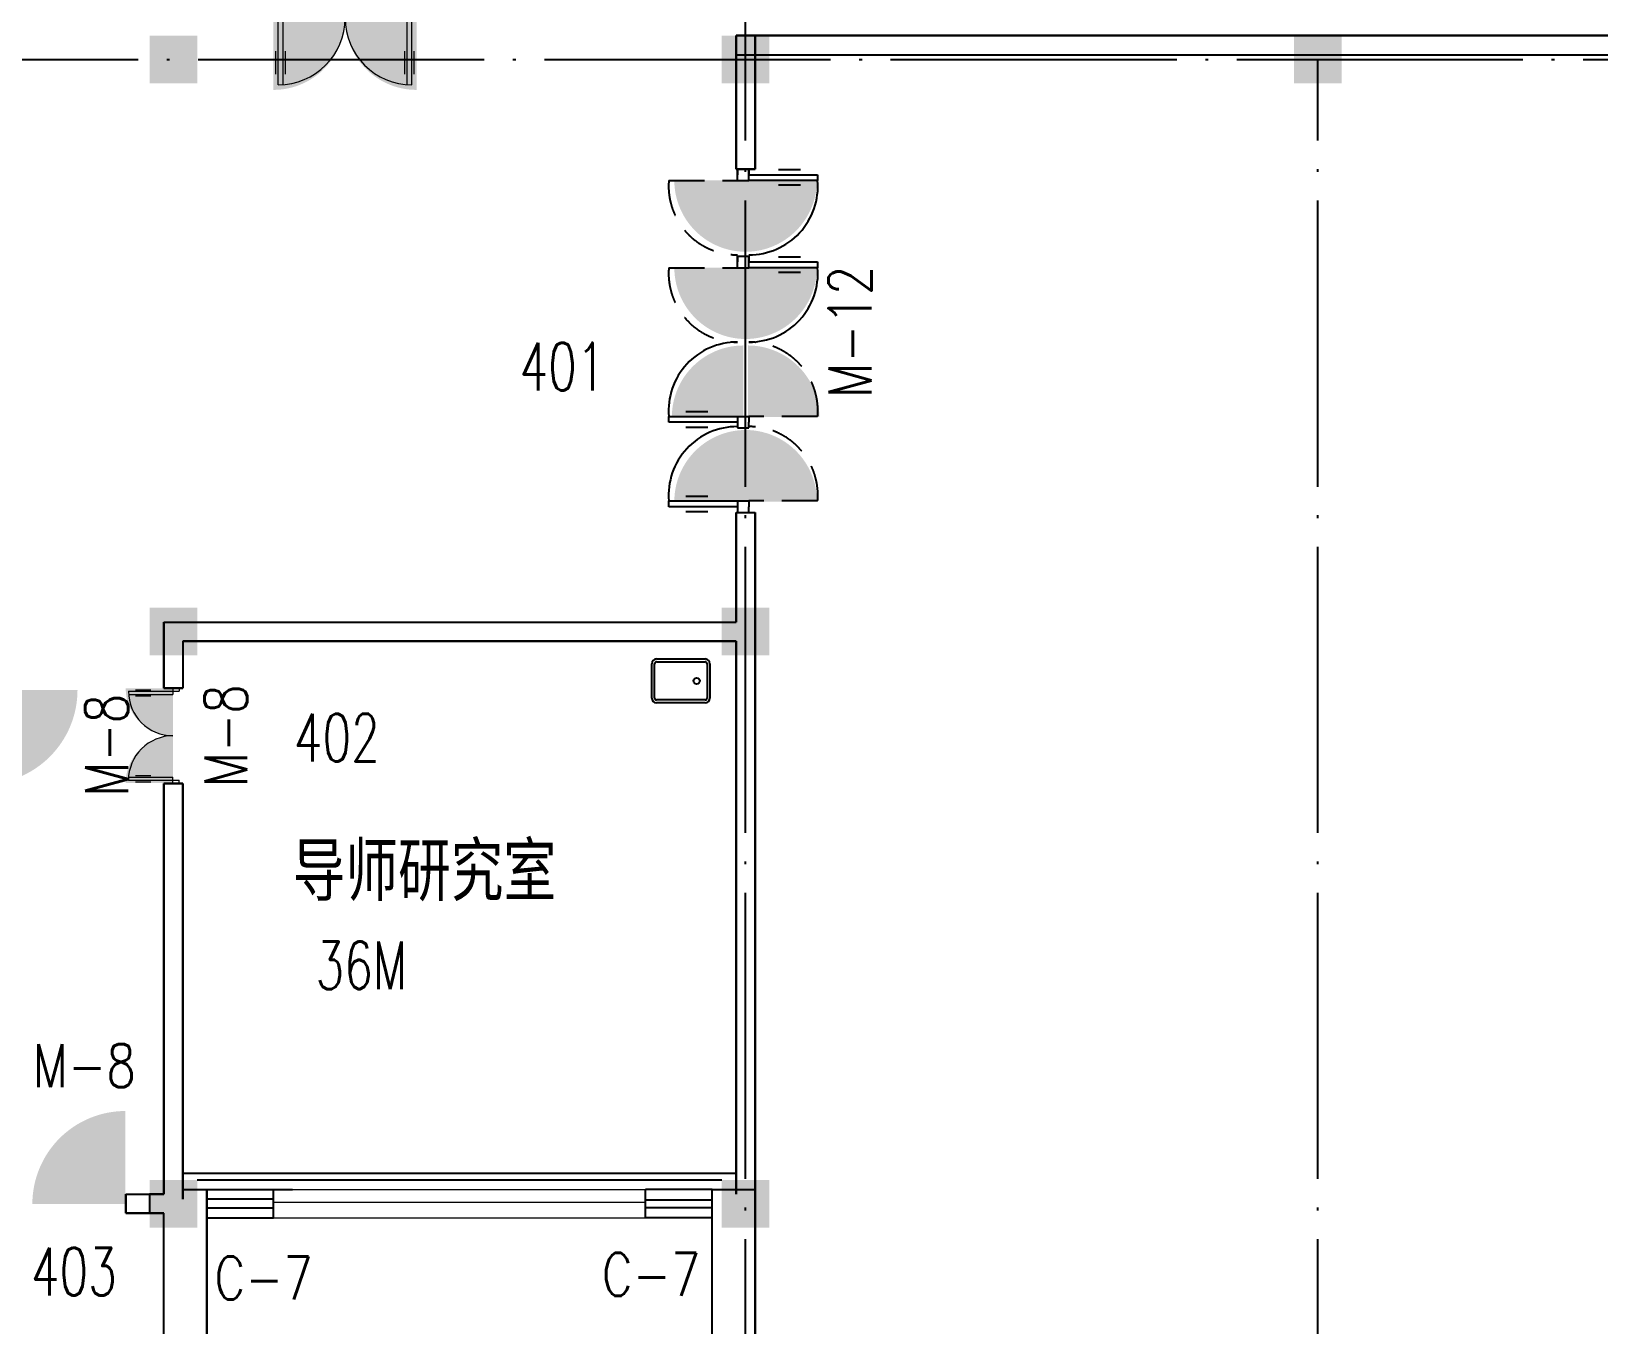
# Model space of a CAD drawing. Extents: x -220435 to 246757, y -381552 to -223577.
# Drawn here: x 162275 to 178707, y -344641 to -331078 of the extents above; entities that cross this region are included whole.
import ezdxf
from ezdxf.enums import TextEntityAlignment as Align

# ---------------------------------------------------------------- set-up
doc = ezdxf.new("R2010")
doc.units = 0
doc.header["$LTSCALE"] = 1500
doc.header["$MEASUREMENT"] = 0
doc.linetypes.add('DASHED2', pattern=[0.375, 0.25, -0.125])
doc.linetypes.add('DOTE', pattern=[2.42, 2, -0.2, 0.02, -0.2])
doc.layers.get('0').update_dxf_attribs({"linetype": 'CONTINUOUS'})
for name, color, linetype in [('COLUMN', 7, 'CONTINUOUS'), ('DOTE', 7, 'DOTE'), ('JELIBTLTC', 7, 'CONTINUOUS'), ('LVTRY', 7, 'CONTINUOUS'), ('PUB_WALL', 7, 'CONTINUOUS'), ('WALL', 7, 'CONTINUOUS'), ('WINDOW_TEXT', 7, 'CONTINUOUS'), ('模压门', 90, 'CONTINUOUS'), ('防盗门', 180, 'CONTINUOUS')]:
    doc.layers.add(name, color=color, linetype=linetype)
doc.layers.add('WINDOW', color=7, linetype='CONTINUOUS', lineweight=0)
doc.layers.add('我的', color=7, linetype='CONTINUOUS', lineweight=0)
doc.styles.add('_SIMPLEX', font='SIMPLEX.shx', dxfattribs={"width": 0.8})
doc.styles.add('DIM_FONT', font='TXT.shx', dxfattribs={"width": 0.7})
doc.styles.add('JELIBTLZX1', font='arial.ttf', dxfattribs={"width": 0.65})
doc.styles.add('SIMPLEX', font='SIMPLEX.SHX')

# ---------------------------------------------------------------- blocks, each defined once
blk = doc.blocks.new('M_A20TUI')
for p, q in [((-0.467, 0.471), (-0.467, -0.062)), ((-0.433, 0.47), (-0.433, 0.004)), ((0.433, 0.47), (0.433, 0.004)), ((0.467, 0.471), (0.467, -0.062)), ((-0.483, 0.396), (-0.483, 0.235)), ((-0.417, 0.396), (-0.417, 0.235)), ((0.417, 0.396), (0.417, 0.235)), ((0.483, 0.396), (0.483, 0.235)), ((-0.5, 0.004), (-0.433, 0.004)), ((-0.5, 0.004), (-0.5, -0.062)), ((0.5, 0.004), (0.433, 0.004)), ((0.5, 0.004), (0.5, -0.062)), ((-0.5, -0.062), (-0.467, -0.062)), ((0.5, -0.062), (0.467, -0.062))]:
    blk.add_line(p, q)
for centre, start, end in [((-0.467, 0.004), 0, 90), ((0.467, 0.004), 90, 180)]:
    blk.add_arc(centre, 0.467, start, end)
blk = doc.blocks.new('_FZH')
blk.add_solid([(-0.5, -0.5), (0.5, -0.5), (-0.5, 0.5), (0.5, 0.5)])
blk = doc.blocks.new('_LV11')
for p, q in [((-255, 0), (255, 0)), ((-305, -410), (-305, -50)), ((-275, -410), (-275, -50)), ((-255, -30), (255, -30)), ((275, -50), (275, -410)), ((305, -50), (305, -410)), ((255, -430), (-255, -430)), ((255, -460), (-255, -460))]:
    blk.add_line(p, q)
blk.add_circle((165, -230), 32.5)
for centre, radius, start, end in [((-255, -50), 50, 90, 180), ((255, -50), 50, 0, 90), ((-255, -50), 20, 90, 180), ((255, -50), 20, 0, 90), ((-255, -410), 50, 180, 270), ((-255, -410), 20, 180, 270), ((255, -410), 50, 270, 0), ((255, -410), 20, 270, 0)]:
    blk.add_arc(centre, radius, start, end)

msp = doc.modelspace()

# ---------------------------------------------------------------- hatches: boundary and pattern name
at = {"layer": '模压门'}
for points in [[(169015.7, -332640.2, 0.4142136), (169765.7, -333390.2), (169765.7, -332640.2)], [(170511.5, -332640.2, -0.4142136), (169761.5, -333390.2), (169761.5, -332640.2)], [(169015.7, -333555, 0.4142136), (169765.7, -334305), (169765.7, -333555)], [(170511.5, -333555, -0.4142136), (169761.5, -334305), (169761.5, -333555)], [(168990.3, -335122.6, -0.4142136), (169740.3, -334372.6), (169740.3, -335122.6)], [(170536.8, -335122.6, 0.4142136), (169786.8, -334372.6), (169786.8, -335122.6)], [(169015.7, -336008.9, -0.4142136), (169765.7, -335258.9), (169765.7, -336008.9)], [(170511.5, -336008.9, 0.4142136), (169761.5, -335258.9), (169761.5, -336008.9)]]:
    msp.add_hatch(color=256, dxfattribs=at).paths.add_polyline_path(points)
at = {"layer": '防盗门'}
for points in [[(164813.1, -331692.4, 0.4142136), (165563.1, -330942.4), (164813.1, -330942.4)], [(166313.1, -331692.4, -0.4142136), (165563.1, -330942.4), (166313.1, -330942.4)], [(161768.7, -338974.9, 0.4142136), (162758.7, -337984.9), (161768.7, -337984.9)], [(163758.7, -338464.2, -0.4142136), (163263.7, -337969.2), (163758.7, -337969.2)], [(163758.7, -338466.8, 0.4142136), (163263.7, -338961.8), (163758.7, -338961.8)], [(163260.3, -342400.8, 0.4142136), (162285.3, -343375.8), (163260.3, -343375.8)]]:
    msp.add_hatch(color=256, dxfattribs=at).paths.add_polyline_path(points)

# ---------------------------------------------------------------- linework, layer by layer
for p, q in [((169678.2, -332522.3), (169678.2, -332582.3)), ((169678.2, -332642.3), (169678.2, -332522.3)), ((169678.2, -332522.3), (169798.2, -332522.3)), ((169678.2, -332522.3), (169678.2, -332522.3)), ((169678.2, -332642.3), (169678.2, -332582.3)), ((169798.2, -332642.3), (169798.2, -332522.3)), ((169798.2, -332522.3), (169798.2, -332522.3)), ((169798.2, -332522.3), (169798.2, -332582.3)), ((169798.2, -332582.3), (170518.2, -332582.3)), ((169798.2, -332642.3), (169798.2, -332582.3)), ((170339, -332531.6), (170108.2, -332531.6)), ((170518.2, -332582.3), (170518.2, -332642.3)), ((169678.2, -332642.3), (169798.2, -332642.3)), ((170518.2, -332642.3), (169798.2, -332642.3)), ((170339, -332693.1), (170108.2, -332693.1)), ((169678.2, -333437.2), (169678.2, -333437.2)), ((169678.2, -333437.2), (169798.2, -333437.2)), ((169678.2, -333557.2), (169678.2, -333437.2)), ((169678.2, -333437.2), (169678.2, -333497.2)), ((169678.2, -333557.2), (169678.2, -333497.2)), ((169678.2, -333557.2), (169798.2, -333557.2)), ((169798.2, -333437.2), (169798.2, -333497.2)), ((169798.2, -333437.2), (169798.2, -333437.2)), ((169798.2, -333557.2), (169798.2, -333437.2)), ((169798.2, -333557.2), (169798.2, -333497.2)), ((169798.2, -333497.2), (170518.2, -333497.2)), ((170518.2, -333557.2), (169798.2, -333557.2)), ((170339, -333446.4), (170108.2, -333446.4)), ((170518.2, -333497.2), (170518.2, -333557.2)), ((170339, -333607.9), (170108.2, -333607.9)), ((168958.2, -335177.2), (168958.2, -335117.2)), ((168958.2, -335117.2), (169678.2, -335117.2)), ((169678.2, -335177.2), (168958.2, -335177.2)), ((169137.4, -335066.4), (169368.2, -335066.4)), ((169678.2, -335117.2), (169678.2, -335237.2)), ((169678.2, -335117.2), (169678.2, -335177.2)), ((169678.2, -335117.2), (169798.2, -335117.2)), ((169798.2, -335117.2), (169798.2, -335177.2)), ((169798.2, -335237.2), (169798.2, -335177.2)), ((169137.4, -335227.9), (169368.2, -335227.9)), ((169678.2, -335237.2), (169678.2, -335237.2)), ((169678.2, -335237.2), (169798.2, -335237.2)), ((169798.2, -335237.2), (169798.2, -335237.2)), ((168958.2, -336003.4), (169678.2, -336003.4)), ((168958.2, -336063.4), (168958.2, -336003.4)), ((169137.4, -335952.6), (169368.2, -335952.6)), ((169678.2, -336003.4), (169798.2, -336003.4)), ((169678.2, -336003.4), (169678.2, -336063.4)), ((169678.2, -336003.4), (169678.2, -336123.4)), ((169798.2, -336003.4), (169798.2, -336063.4)), ((169678.2, -336063.4), (168958.2, -336063.4)), ((169137.4, -336114.2), (169368.2, -336114.2)), ((169678.2, -336123.4), (169798.2, -336123.4)), ((169678.2, -336123.4), (169678.2, -336123.4)), ((169798.2, -336123.4), (169798.2, -336063.4)), ((169798.2, -336123.4), (169798.2, -336123.4)), ((164113.6, -343223.4), (165013.6, -343223.4)), ((169413.6, -343223.4), (168713.6, -343223.4)), ((169413.6, -343223.4), (169763.6, -343223.4)), ((164813.6, -343326.3), (164113.6, -343326.3)), ((164113.6, -343415.4), (164813.6, -343415.4)), ((169413.6, -343336.9), (168713.6, -343336.9)), ((169413.6, -343415.5), (168713.6, -343415.5)), ((164813.6, -343523.4), (164113.6, -343523.4)), ((169413.6, -343522.4), (168713.6, -343522.4))]:
    msp.add_line(p, q)
at = {"linetype": 'DASHED2'}
for p, q in [((168958.2, -332642.3), (169678.2, -332642.3)), ((168958.2, -333557.2), (169678.2, -333557.2)), ((170518.2, -335117.2), (169798.2, -335117.2)), ((170518.2, -336003.4), (169798.2, -336003.4))]:
    msp.add_line(p, q, dxfattribs=at)
at = {"linetype": 'ByBlock'}
for p, q in [((163863.6, -343053.4), (169663.6, -343053.4)), ((164013.6, -343123.4), (169513.6, -343123.4))]:
    msp.add_line(p, q, dxfattribs=at)
at = {"linetype": 'DASHED2'}
for centre, start, end in [((169675.7, -332702.3), 175.21946, 270.19932), ((169675.7, -333617.2), 175.21946, 270.19932), ((169800.7, -335057.2), 355.21946, 90.19932), ((169800.7, -335943.4), 355.21946, 90.19932)]:
    msp.add_arc(centre, 720, start, end, dxfattribs=at)
for centre, start, end in [((169800.7, -332702.3), 269.80068, 4.78054), ((169800.7, -333617.2), 269.80068, 4.78054), ((169675.7, -335057.2), 89.80068, 184.78054), ((169675.7, -335943.4), 89.80068, 184.78054)]:
    msp.add_arc(centre, 720, start, end)
at = {"layer": 'DOTE'}
for p, q in [((169763.6, -350373.4), (169763.6, -272658.4)), ((156763.6, -331373.4), (200763.6, -331373.4)), ((175763.6, -350373.4), (175763.6, -331373.4))]:
    msp.add_line(p, q, dxfattribs=at)
at = {"layer": 'PUB_WALL'}
for p, q in [((199963.6, -331123.4), (169663.6, -331123.4)), ((169663.6, -331123.4), (169663.6, -332523.4)), ((169663.6, -332523.4), (169663.6, -331123.4)), ((169663.6, -331123.4), (199963.6, -331123.4)), ((169863.6, -332523.4), (169863.6, -331123.4)), ((169863.6, -331123.4), (169863.6, -332523.4)), ((169663.6, -331323.4), (196063.6, -331323.4)), ((169663.6, -331323.4), (196063.6, -331323.4)), ((169663.6, -332523.4), (169863.6, -332523.4)), ((169863.6, -332523.4), (169663.6, -332523.4)), ((169663.6, -337273.4), (169663.6, -336123.4)), ((169663.6, -336123.4), (169863.6, -336123.4)), ((169663.6, -337273.4), (169663.6, -336123.4)), ((169663.6, -336123.4), (169863.6, -336123.4)), ((169863.6, -336123.4), (169863.6, -349323.4)), ((169863.6, -336123.4), (169863.6, -349323.4)), ((163663.6, -337965.5), (163663.6, -337273.4)), ((163663.6, -337273.4), (169663.6, -337273.4)), ((163663.6, -337965.5), (163663.6, -337273.4)), ((163663.6, -337273.4), (169663.6, -337273.4)), ((169663.6, -337473.4), (163863.6, -337473.4)), ((163863.6, -337473.4), (163863.6, -337965.5)), ((169663.6, -337473.4), (163863.6, -337473.4)), ((163863.6, -337473.4), (163863.6, -337965.5)), ((169663.6, -343273.4), (169663.6, -337473.4)), ((169663.6, -343273.4), (169663.6, -337473.4)), ((163863.6, -337965.5), (163663.6, -337965.5)), ((163863.6, -337965.5), (163663.6, -337965.5)), ((163863.6, -338965.5), (163663.6, -338965.5)), ((163663.6, -338965.5), (163663.6, -343273.4)), ((163663.6, -343273.4), (163663.6, -338965.5)), ((163663.6, -338965.5), (163863.6, -338965.5)), ((163863.6, -343323.4), (163863.6, -338965.5)), ((163863.6, -338965.5), (163863.6, -343323.4)), ((163863.6, -343223.4), (164113.6, -343223.4)), ((163863.6, -343223.4), (164113.6, -343223.4)), ((164113.6, -343223.4), (164113.6, -349723.4)), ((164113.6, -343223.4), (164113.6, -349723.4)), ((164813.6, -343522.4), (164813.6, -343223.4)), ((164813.6, -343522.4), (164813.6, -343223.4)), ((168713.6, -343522.4), (168713.6, -343223.4)), ((168713.6, -343522.4), (168713.6, -343223.4)), ((169413.6, -349723.4), (169413.6, -343223.4)), ((169413.6, -349723.4), (169413.6, -343223.4)), ((169413.6, -343224.7), (169863.6, -343224.7)), ((169413.6, -343224.7), (169863.6, -343224.7)), ((163264, -343273.4), (163663.6, -343273.4)), ((163264, -343473.4), (163264, -343273.4)), ((163264, -343473.4), (163264, -343273.4)), ((163264, -343273.4), (163663.6, -343273.4)), ((163663.6, -343273.4), (163513.6, -343273.4)), ((163513.6, -343273.4), (163513.6, -343473.4)), ((163663.6, -343273.4), (163513.6, -343273.4)), ((163513.6, -343273.4), (163513.6, -343473.4)), ((163663.6, -343473.4), (163264, -343473.4)), ((163663.6, -343473.4), (163264, -343473.4)), ((163513.6, -343473.4), (163663.6, -343473.4)), ((163513.6, -343473.4), (163663.6, -343473.4)), ((163663.6, -349323.4), (163663.6, -343473.4)), ((163663.6, -349323.4), (163663.6, -343473.4))]:
    msp.add_line(p, q, dxfattribs=at)
at = {"layer": 'WALL'}
for p, q in [((169663.6, -331123.4), (199963.6, -331123.4)), ((169663.6, -331123.4), (169663.6, -332523.4)), ((169863.6, -331123.4), (169863.6, -332523.4)), ((169663.6, -331323.4), (196063.6, -331323.4)), ((169663.6, -332523.4), (169863.6, -332523.4)), ((169663.6, -336123.4), (169663.6, -337273.4)), ((169663.6, -336123.4), (169863.6, -336123.4)), ((169863.6, -349323.4), (169863.6, -336123.4)), ((163663.6, -337273.4), (169663.6, -337273.4)), ((163663.6, -337273.4), (163663.6, -337965.5)), ((163863.6, -337473.4), (169663.6, -337473.4)), ((163863.6, -337473.4), (163863.6, -337965.5)), ((169663.6, -337473.4), (169663.6, -343273.4)), ((163663.6, -337965.5), (163863.6, -337965.5)), ((163663.6, -338965.5), (163863.6, -338965.5)), ((163663.6, -338965.5), (163663.6, -343273.4)), ((163863.6, -338965.5), (163863.6, -343323.4)), ((163863.6, -343223.4), (164113.6, -343223.4)), ((164113.6, -349723.4), (164113.6, -343223.4)), ((164813.6, -343522.4), (164813.6, -343223.4)), ((168713.6, -343522.4), (168713.6, -343223.4)), ((169413.6, -349723.4), (169413.6, -343223.4)), ((169413.6, -343224.7), (169863.6, -343224.7)), ((163264, -343273.4), (163663.6, -343273.4)), ((163264, -343273.4), (163264, -343473.4)), ((163663.6, -343273.4), (163513.6, -343273.4)), ((163513.6, -343273.4), (163513.6, -343473.4)), ((163264, -343473.4), (163663.6, -343473.4)), ((163513.6, -343473.4), (163663.6, -343473.4)), ((163663.6, -349323.4), (163663.6, -343473.4))]:
    msp.add_line(p, q, dxfattribs=at)
at = {"layer": 'WINDOW'}
for p, q in [((164813.6, -343223.4), (168713.6, -343223.4)), ((164813.6, -343356.7), (168713.6, -343356.7)), ((164813.6, -343522.4), (168713.6, -343522.4))]:
    msp.add_line(p, q, dxfattribs=at)

# ---------------------------------------------------------------- block references
at = {"layer": 'COLUMN', "xscale": 500, "yscale": 500, "zscale": 500}
for p in [(163763.6, -331373.4), (169763.6, -331373.4), (175763.6, -331373.4), (163763.6, -337373.4), (169763.6, -337373.4), (163763.6, -343373.4), (169763.6, -343373.4)]:
    msp.add_blockref('_FZH', p, dxfattribs=at)
at = {"layer": 'LVTRY'}
msp.add_blockref('_LV11', (169084.2, -337660.2), dxfattribs=at)
at = {"layer": 'WINDOW'}
ref = msp.add_blockref('M_A20TUI', (165564.1, -330933.4), dxfattribs=dict(at, xscale=-1500, yscale=-1500, zscale=1500))
ref.add_attrib('A', 'M-6', dxfattribs={"layer": 'WINDOW_TEXT', "height": 450, "style": '_SIMPLEX', "width": 0.8, "flags": 8}).set_placement((165564.1, -330383.4), align=Align.MIDDLE)
ref = msp.add_blockref('M_A20TUI', (163763.6, -338465.5), dxfattribs=dict(at, xscale=-1000, yscale=-1000, zscale=1000, rotation=270))
ref.add_attrib('A', 'M-8', dxfattribs={"layer": 'WINDOW_TEXT', "height": 450, "rotation": 90, "style": '_SIMPLEX', "width": 0.8, "flags": 8}).set_placement((164313.6, -338465.5), align=Align.MIDDLE)

# ---------------------------------------------------------------- texts
at = {"layer": 'JELIBTLTC', "style": 'JELIBTLZX1', "width": 0.75}
msp.add_text('导师研究室', height=540, dxfattribs=at).set_placement((165014.9, -340140.6))
at = {"layer": 'WINDOW', "style": 'SIMPLEX', "width": 0.8}
for s, rotation, p in [('M-12', 90, (171082, -334924.2)), ('M-8', 90, (163288.8, -339106.3)), ('M-8', 360, (162289.5, -342148.9))]:
    msp.add_text(s, height=450, rotation=rotation, dxfattribs=at).set_placement(p)
for p in [(164193.1, -344376.2), (168255.9, -344339.6)]:
    msp.add_text('C-7', height=450, dxfattribs=at).set_placement(p)
at = {"layer": '我的', "linetype": 'ByBlock', "lineweight": 20, "char_height": 500, "attachment_point": 1, "style": 'DIM_FONT'}
for s, insert, width in [('{\\C1;401}', (167392.5, -334343.5), 1460.707), ('{\\C1;402}', (165026.7, -338235.2), 1460.707), ('{\\C3;36M}', (165255, -340623.5), 2770.943), ('{\\C1;403}', (162269.8, -343834.1), 1460.707)]:
    msp.add_mtext(s, dxfattribs=dict(at, insert=insert, width=width))

doc.saveas('drawing.dxf')
